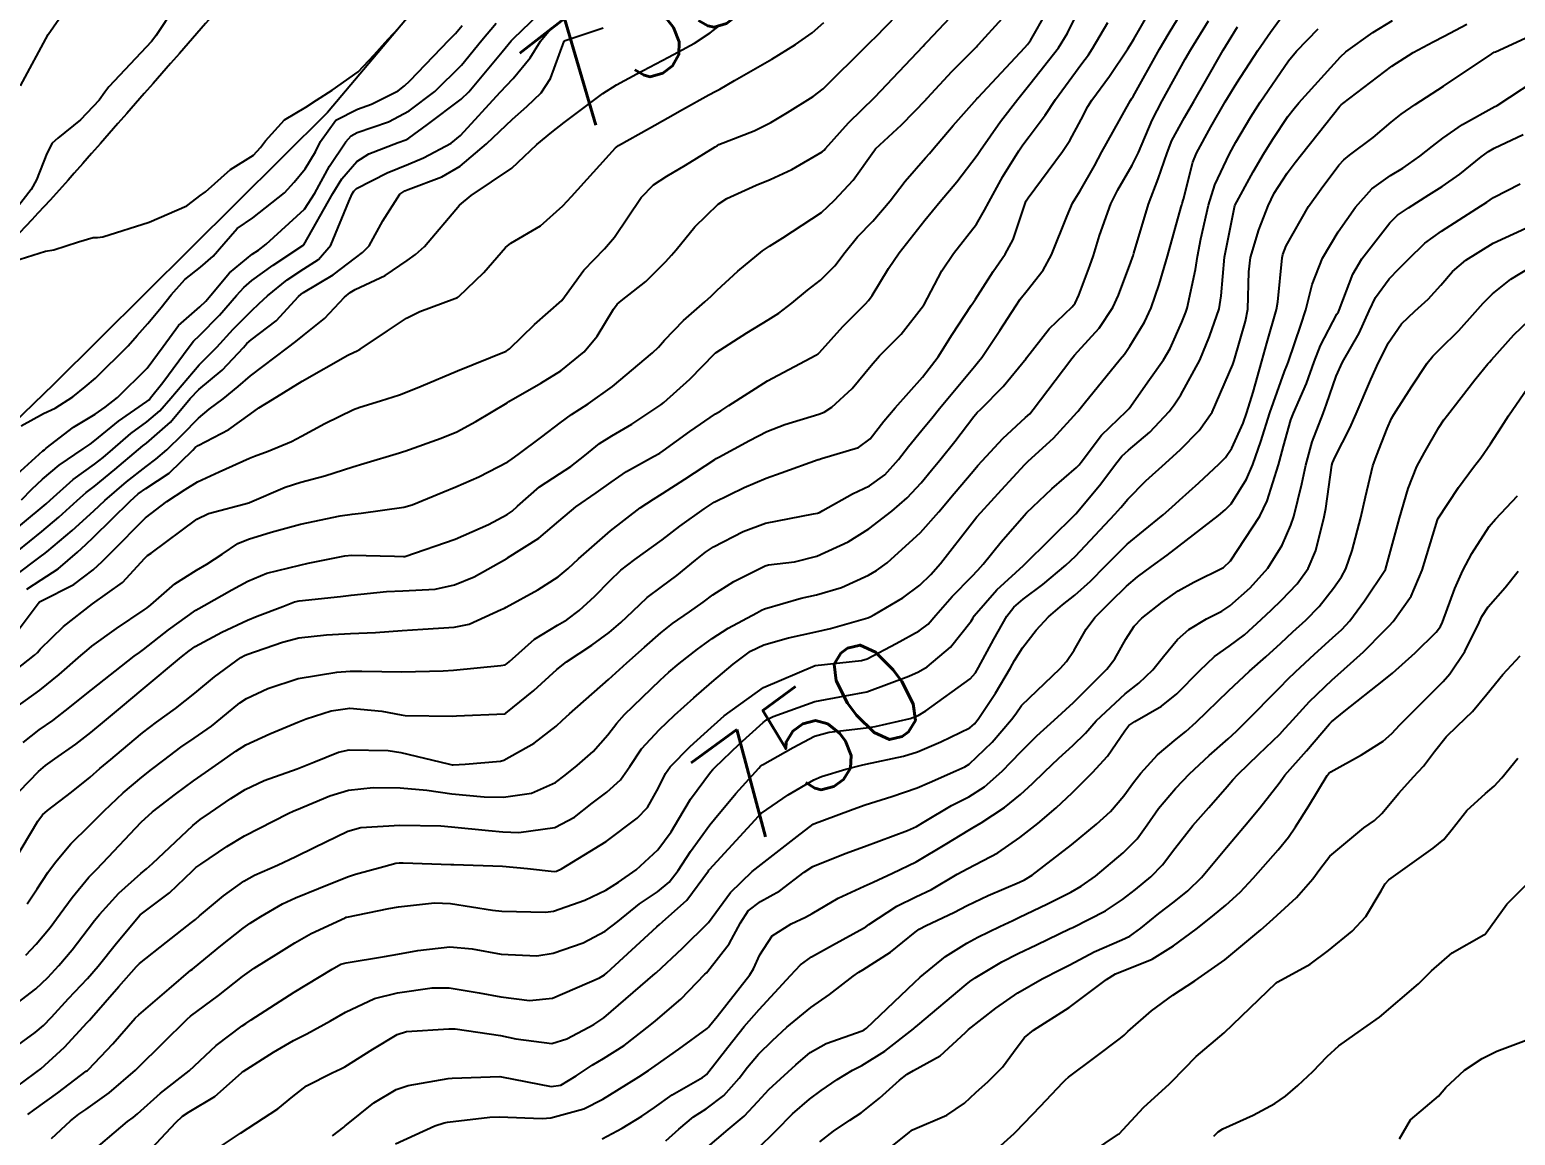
# Model space of a CAD drawing. Header units: metres. Extents: x 318500 to 325275, y 7408834 to 7428799.
# Drawn here: x 322005 to 322062.5, y 7416730.7 to 7416773.5 of the extents above; entities that cross this region are included whole.
import ezdxf
from ezdxf.enums import TextEntityAlignment as Align

# ---------------------------------------------------------------- set-up
doc = ezdxf.new("R2010")
doc.units = ezdxf.units.M
doc.header["$MEASUREMENT"] = 0
for name, color, linetype in [('Cotas', 45, 'Continuous'), ('Curvas de Nivel 1m', 11, 'Continuous'), ('Curvas de Nivel 5m', 15, 'Continuous'), ('Vias Primárias', 230, 'Continuous')]:
    doc.layers.add(name, color=color, linetype=linetype)
doc.styles.add('Style-STANDARD', font='STANDARD.shx')

msp = doc.modelspace()

# ---------------------------------------------------------------- linework, layer by layer
at = {"layer": 'Curvas de Nivel 1m', "flags": 128}
for points, elevation in [([(322004.164, 7416732.367), (322005.207, 7416733.14), (322005.313, 7416733.214), (322005.445, 7416733.318), (322006.371, 7416734.161), (322007.237, 7416735.105), (322007.33, 7416735.207), (322007.408, 7416735.297), (322008.47, 7416736.5), (322009.153, 7416737.272), (322009.203, 7416737.329), (322009.262, 7416737.39), (322010.308, 7416738.221), (322011.286, 7416738.984), (322011.429, 7416739.097), (322011.593, 7416739.237), (322012.519, 7416740.011), (322013.31, 7416740.582), (322013.718, 7416740.809), (322014.606, 7416741.201), (322015.323, 7416741.53), (322016.033, 7416741.885), (322017.334, 7416742.517), (322017.836, 7416742.654), (322019.336, 7416742.747), (322020.934, 7416742.714), (322021.336, 7416742.682), (322022.778, 7416742.532), (322023.334, 7416742.487), (322023.946, 7416742.462), (322025.336, 7416742.652), (322026.101, 7416743.049), (322026.79, 7416743.597), (322027.355, 7416744.023), (322027.883, 7416744.501), (322028.239, 7416745.017), (322028.7, 7416745.69), (322029.392, 7416746.442), (322029.677, 7416746.716), (322029.972, 7416746.994), (322030.723, 7416747.67), (322031.413, 7416748.27), (322032.242, 7416748.968), (322032.914, 7416749.471), (322033.432, 7416749.718), (322034.382, 7416749.99), (322035.44, 7416750.224), (322036.008, 7416750.348), (322037.448, 7416750.768), (322037.54, 7416750.807), (322037.705, 7416750.896), (322038.807, 7416751.533), (322039.467, 7416752.029), (322039.894, 7416752.444), (322040.259, 7416752.858), (322041.496, 7416754.432), (322041.672, 7416754.665), (322041.821, 7416754.837), (322042.628, 7416755.714), (322043.528, 7416756.697), (322043.589, 7416756.759), (322043.66, 7416756.818), (322044.642, 7416757.705), (322045.559, 7416758.723), (322045.589, 7416758.761), (322045.615, 7416758.789), (322045.83, 7416759.053), (322047.222, 7416760.765), (322047.38, 7416760.966), (322047.588, 7416761.264), (322048.158, 7416762.198), (322048.415, 7416762.752), (322048.722, 7416763.65), (322049.043, 7416764.746), (322049.582, 7416766.663), (322049.607, 7416766.741), (322049.619, 7416766.782), (322049.663, 7416766.951), (322050.027, 7416768.392), (322050.167, 7416768.733), (322050.728, 7416769.748), (322051.285, 7416770.717), (322051.727, 7416771.451), (322052.549, 7416772.702), (322053.037, 7416773.411), (322053.766, 7416774.422)], 748), ([(322004.626, 7416744.055), (322005.363, 7416744.822), (322005.631, 7416745.052), (322005.992, 7416745.314), (322006.806, 7416745.879), (322007.385, 7416746.324), (322007.917, 7416746.767), (322008.529, 7416747.283), (322009.407, 7416748.011), (322010.892, 7416749.248), (322011.184, 7416749.484), (322011.426, 7416749.647), (322012.456, 7416750.209), (322013.442, 7416750.678), (322013.826, 7416750.832), (322014.817, 7416751.199), (322015.271, 7416751.375), (322015.453, 7416751.414), (322017.041, 7416751.581), (322017.457, 7416751.633), (322018.828, 7416751.777), (322019.46, 7416751.801), (322020.706, 7416751.876), (322021.464, 7416752.032), (322022.222, 7416752.345), (322023.48, 7416753.062), (322023.51, 7416753.08), (322024.718, 7416753.837), (322025.494, 7416754.503), (322026.147, 7416755.05), (322026.944, 7416755.602), (322027.515, 7416756.015), (322028.119, 7416756.423), (322029.164, 7416757.005), (322029.398, 7416757.136), (322029.533, 7416757.225), (322030.562, 7416757.973), (322031.555, 7416758.649), (322031.76, 7416758.773), (322032.073, 7416758.972), (322033.57, 7416759.933), (322035.437, 7416760.922), (322035.531, 7416760.971), (322035.581, 7416761.018), (322036.482, 7416762.026), (322037.368, 7416762.902), (322037.483, 7416763.03), (322037.615, 7416763.224), (322038.252, 7416764.27), (322038.66, 7416764.885), (322039.653, 7416766.141), (322040.257, 7416766.861), (322040.896, 7416767.627), (322041.687, 7416768.657), (322041.764, 7416768.773), (322041.811, 7416768.848), (322042.586, 7416769.958), (322043.252, 7416770.827), (322043.726, 7416771.398), (322044.825, 7416772.804), (322045.177, 7416773.37), (322045.766, 7416774.549)], 742), ([(322004.762, 7416745.946), (322005.387, 7416746.425), (322005.913, 7416746.794), (322006.578, 7416747.308), (322007.031, 7416747.677), (322007.407, 7416747.981), (322009.065, 7416749.275), (322009.267, 7416749.427), (322009.424, 7416749.542), (322010.39, 7416750.301), (322011.447, 7416751.062), (322011.558, 7416751.129), (322011.769, 7416751.237), (322012.845, 7416751.841), (322013.464, 7416752.185), (322014.191, 7416752.488), (322015.474, 7416752.805), (322015.79, 7416752.871), (322017.22, 7416753.164), (322017.48, 7416753.191), (322019.137, 7416753.143), (322019.48, 7416753.128), (322019.531, 7416753.139), (322021.487, 7416753.808), (322022.778, 7416754.376), (322023.497, 7416754.755), (322023.69, 7416754.886), (322023.902, 7416755.076), (322024.752, 7416755.827), (322025.519, 7416756.335), (322025.959, 7416756.618), (322026.498, 7416757.045), (322027.065, 7416757.509), (322027.542, 7416757.806), (322028.316, 7416758.251), (322029.446, 7416759.002), (322029.561, 7416759.088), (322030.561, 7416759.999), (322031.528, 7416760.981), (322031.555, 7416761.006), (322031.581, 7416761.027), (322032.774, 7416761.78), (322033.6, 7416762.286), (322034.006, 7416762.542), (322034.516, 7416762.936), (322035.115, 7416763.43), (322035.624, 7416763.826), (322036.171, 7416764.376), (322036.572, 7416764.911), (322037.055, 7416765.497), (322037.652, 7416766.109), (322038.316, 7416766.89), (322038.9, 7416767.653), (322039.685, 7416768.55), (322039.837, 7416768.719), (322039.959, 7416768.867), (322040.759, 7416769.804), (322041.682, 7416770.85), (322041.7, 7416770.87), (322041.72, 7416770.891), (322043.532, 7416772.823), (322043.631, 7416772.933), (322043.744, 7416773.094), (322044.374, 7416774.197)], 741), ([(322004.926, 7416739.695), (322005.305, 7416740.287), (322005.717, 7416740.913), (322006.015, 7416741.313), (322006.617, 7416742.017), (322007.334, 7416742.729), (322007.899, 7416743.292), (322008.632, 7416744), (322009.36, 7416744.606), (322009.738, 7416744.891), (322010.214, 7416745.257), (322010.87, 7416745.755), (322011.383, 7416746.102), (322012.051, 7416746.572), (322012.854, 7416747.225), (322013.147, 7416747.478), (322013.404, 7416747.645), (322014.228, 7416748.027), (322015.412, 7416748.41), (322016.906, 7416748.659), (322017.415, 7416748.7), (322017.868, 7416748.703), (322019.415, 7416748.672), (322021.015, 7416748.715), (322021.416, 7416748.743), (322023.253, 7416748.917), (322023.419, 7416748.948), (322023.502, 7416748.997), (322023.586, 7416749.078), (322024.56, 7416749.942), (322025.441, 7416750.474), (322025.808, 7416750.691), (322026.278, 7416751.048), (322026.893, 7416751.604), (322027.467, 7416752.19), (322027.895, 7416752.602), (322028.441, 7416753.016), (322029.488, 7416753.785), (322030.179, 7416754.307), (322031.115, 7416754.984), (322031.346, 7416755.138), (322031.504, 7416755.231), (322032.667, 7416755.809), (322033.518, 7416756.169), (322034.098, 7416756.364), (322035.529, 7416756.88), (322035.557, 7416756.892), (322035.664, 7416756.919), (322037.087, 7416757.354), (322037.542, 7416757.685), (322038.077, 7416758.367), (322038.506, 7416758.886), (322039.572, 7416760.071), (322040.173, 7416760.861), (322040.722, 7416761.724), (322041.453, 7416762.842), (322041.515, 7416762.938), (322041.614, 7416763.086), (322042.309, 7416764.154), (322042.771, 7416764.829), (322043.073, 7416765.399), (322043.555, 7416766.821), (322043.586, 7416766.896), (322043.663, 7416767.007), (322044.435, 7416768.052), (322044.98, 7416768.801), (322045.265, 7416769.228), (322045.709, 7416770.041), (322045.964, 7416770.54), (322046.123, 7416770.786), (322046.803, 7416771.706), (322047.518, 7416772.772), (322047.603, 7416772.91), (322047.746, 7416773.144), (322048.345, 7416774.178)], 744), ([(322003.406, 7416747.918), (322005.209, 7416749.323), (322005.317, 7416749.426), (322005.423, 7416749.544), (322006.325, 7416750.423), (322007.45, 7416751.3), (322008.614, 7416752.131), (322009.477, 7416753.068), (322009.579, 7416753.168), (322009.718, 7416753.266), (322011.493, 7416754.572), (322011.935, 7416754.796), (322013.5, 7416755.209), (322013.529, 7416755.22), (322014.899, 7416755.81), (322015.512, 7416756.009), (322016.436, 7416756.256), (322017.522, 7416756.6), (322017.95, 7416756.729), (322019.33, 7416757.142), (322019.479, 7416757.192), (322019.531, 7416757.207), (322020.945, 7416757.713), (322021.543, 7416757.962), (322022.287, 7416758.361), (322023.49, 7416759.081), (322023.56, 7416759.124), (322024.793, 7416759.843), (322025.573, 7416760.32), (322026.48, 7416761.046), (322026.976, 7416761.652), (322027.605, 7416762.694), (322027.747, 7416762.889), (322027.906, 7416763.026), (322028.859, 7416763.774), (322029.633, 7416764.54), (322029.851, 7416764.783), (322030.036, 7416764.996), (322030.757, 7416765.881), (322031.658, 7416766.756), (322032, 7416766.975), (322033.134, 7416767.492), (322033.671, 7416767.711), (322034.511, 7416768.104), (322035.688, 7416768.791), (322035.757, 7416768.851), (322035.812, 7416768.919), (322036.702, 7416769.913), (322037.72, 7416770.9), (322039.589, 7416772.872), (322039.663, 7416772.949), (322039.743, 7416773.039), (322040.64, 7416773.978)], 739), ([(322003.67, 7416753.535), (322005.497, 7416755.037), (322005.651, 7416755.166), (322005.811, 7416755.317), (322006.702, 7416756.118), (322007.521, 7416756.706), (322007.861, 7416756.959), (322008.231, 7416757.289), (322008.929, 7416757.89), (322009.546, 7416758.338), (322010.051, 7416758.764), (322010.478, 7416759.256), (322011.573, 7416760.547), (322011.922, 7416760.891), (322012.26, 7416761.233), (322012.893, 7416761.924), (322013.601, 7416762.641), (322013.903, 7416762.918), (322014.218, 7416763.211), (322014.984, 7416763.835), (322015.626, 7416764.254), (322016.194, 7416764.62), (322016.67, 7416765.175), (322017.363, 7416766.87), (322017.498, 7416767.162), (322017.559, 7416767.264), (322017.663, 7416767.368), (322018.848, 7416767.973), (322019.678, 7416768.308), (322020.262, 7416768.551), (322021.324, 7416769.115), (322021.695, 7416769.415), (322023.223, 7416771.087), (322023.725, 7416771.628), (322024.389, 7416772.418), (322024.781, 7416773.07), (322025.22, 7416773.593)], 734), ([(322003.847, 7416735.341), (322005.251, 7416736.413), (322005.72, 7416736.851), (322006.146, 7416737.311), (322006.658, 7416737.917), (322007.281, 7416738.733), (322007.53, 7416739.053), (322007.721, 7416739.294), (322008.471, 7416740.113), (322009.314, 7416740.868), (322009.533, 7416741.05), (322009.765, 7416741.263), (322011.335, 7416742.735), (322011.617, 7416742.958), (322012.014, 7416743.233), (322012.803, 7416743.771), (322013.353, 7416744.118), (322014.098, 7416744.47), (322015.366, 7416744.928), (322015.557, 7416744.998), (322016.02, 7416745.18), (322016.971, 7416745.571), (322017.377, 7416745.66), (322018.886, 7416745.636), (322019.376, 7416745.559), (322021.214, 7416745.112), (322021.369, 7416745.077), (322021.403, 7416745.076), (322021.865, 7416745.103), (322023.235, 7416745.219), (322023.373, 7416745.256), (322024.538, 7416745.913), (322025.393, 7416746.572), (322025.643, 7416746.81), (322025.908, 7416747.052), (322027.413, 7416748.374), (322028.13, 7416749.019), (322028.809, 7416749.629), (322029.438, 7416750.179), (322029.898, 7416750.541), (322030.553, 7416750.989), (322031.077, 7416751.362), (322031.46, 7416751.649), (322032.267, 7416752.169), (322033.477, 7416752.774), (322033.615, 7416752.811), (322034.614, 7416752.933), (322035.482, 7416753.142), (322036.695, 7416753.701), (322037.493, 7416754.204), (322038.382, 7416754.887), (322038.977, 7416755.409), (322039.517, 7416755.987), (322039.921, 7416756.468), (322040.244, 7416756.859), (322040.814, 7416757.578), (322041.556, 7416758.553), (322041.69, 7416758.707), (322041.826, 7416758.837), (322042.692, 7416759.706), (322043.58, 7416760.794), (322043.595, 7416760.82), (322044.467, 7416761.937), (322045.362, 7416762.794), (322045.475, 7416762.929), (322045.617, 7416763.237), (322046.04, 7416764.377), (322046.18, 7416764.782), (322046.419, 7416765.553), (322046.86, 7416766.778), (322047.123, 7416767.32), (322047.683, 7416768.273), (322047.853, 7416768.602), (322047.924, 7416768.766), (322048.46, 7416770.007), (322048.848, 7416770.753), (322049.736, 7416772.37), (322049.954, 7416772.737), (322050.638, 7416773.846)], 746), ([(322004.407, 7416741.334), (322005.336, 7416742.902), (322005.514, 7416743.142), (322005.703, 7416743.316), (322006.637, 7416744.021), (322007.36, 7416744.604), (322007.729, 7416744.93), (322008.156, 7416745.288), (322008.821, 7416745.836), (322009.386, 7416746.32), (322009.922, 7416746.732), (322010.662, 7416747.251), (322011.406, 7416747.842), (322012.164, 7416748.481), (322013.183, 7416749.222), (322013.334, 7416749.309), (322013.422, 7416749.348), (322014.802, 7416749.827), (322015.432, 7416749.988), (322016.503, 7416750.105), (322017.435, 7416750.152), (322018.395, 7416750.191), (322019.437, 7416750.271), (322020.237, 7416750.329), (322021.439, 7416750.398), (322022.022, 7416750.52), (322023.264, 7416751.083), (322023.391, 7416751.14), (322023.451, 7416751.173), (322024.686, 7416751.844), (322025.469, 7416752.344), (322025.858, 7416752.671), (322026.255, 7416753.048), (322027.491, 7416754.124), (322028.647, 7416755.013), (322029.156, 7416755.354), (322029.509, 7416755.577), (322030.377, 7416756.131), (322031.529, 7416756.892), (322031.583, 7416756.925), (322031.688, 7416756.978), (322032.874, 7416757.626), (322033.545, 7416757.975), (322034.246, 7416758.243), (322035.556, 7416758.638), (322035.758, 7416758.717), (322036.058, 7416758.915), (322036.842, 7416759.632), (322037.576, 7416760.526), (322037.91, 7416760.895), (322038.741, 7416761.734), (322039.61, 7416762.841), (322039.621, 7416762.858), (322040.312, 7416764.178), (322040.769, 7416764.853), (322041.652, 7416765.993), (322041.971, 7416766.523), (322042.132, 7416766.835), (322042.68, 7416767.83), (322043.296, 7416768.826), (322043.456, 7416769.061), (322043.698, 7416769.38), (322044.315, 7416770.207), (322044.721, 7416770.805), (322045.734, 7416772.197), (322045.989, 7416772.536), (322046.153, 7416772.786), (322046.744, 7416773.791)], 743), ([(322004.42, 7416734.134), (322005.231, 7416734.719), (322005.555, 7416734.997), (322005.857, 7416735.314), (322006.522, 7416736.033), (322007.255, 7416736.809), (322007.674, 7416737.294), (322008.38, 7416738.176), (322009.29, 7416739.27), (322010.426, 7416740.13), (322011.316, 7416740.981), (322011.45, 7416741.107), (322011.637, 7416741.237), (322012.642, 7416741.912), (322013.331, 7416742.332), (322015.016, 7416743.195), (322015.24, 7416743.293), (322015.342, 7416743.339), (322016.637, 7416743.884), (322017.354, 7416744.1), (322018.309, 7416744.197), (322019.356, 7416744.183), (322020.384, 7416744.095), (322021.353, 7416743.96), (322022.607, 7416743.835), (322023.351, 7416743.83), (322024.435, 7416743.987), (322025.36, 7416744.399), (322025.738, 7416744.681), (322026.204, 7416745.047), (322026.821, 7416745.596), (322027.388, 7416746.238), (322027.736, 7416746.683), (322028.036, 7416747.02), (322029.413, 7416748.346), (322029.754, 7416748.66), (322030.15, 7416748.993), (322030.866, 7416749.548), (322031.435, 7416749.962), (322032.05, 7416750.362), (322033.154, 7416750.954), (322033.343, 7416751.06), (322033.452, 7416751.107), (322034.87, 7416751.518), (322035.461, 7416751.652), (322036.435, 7416751.941), (322037.473, 7416752.41), (322037.782, 7416752.589), (322038.196, 7416752.889), (322039.492, 7416754.059), (322040.202, 7416754.859), (322040.788, 7416755.574), (322041.524, 7416756.44), (322041.712, 7416756.654), (322041.875, 7416756.837), (322042.672, 7416757.7), (322043.555, 7416758.512), (322043.717, 7416758.658), (322043.852, 7416758.816), (322044.704, 7416759.936), (322045.345, 7416760.794), (322045.453, 7416760.921), (322045.584, 7416761.057), (322046.409, 7416761.967), (322046.937, 7416762.77), (322047.147, 7416763.237), (322047.636, 7416764.521), (322047.701, 7416764.697), (322047.718, 7416764.759), (322047.748, 7416764.866), (322048.319, 7416766.76), (322048.687, 7416767.743), (322049.033, 7416768.75), (322049.222, 7416769.223), (322049.711, 7416770.108), (322050.071, 7416770.735), (322050.525, 7416771.525), (322051.208, 7416772.718), (322051.407, 7416773.053), (322051.754, 7416773.624)], 747), ([(322004.43, 7416752.371), (322005.478, 7416753.162), (322005.57, 7416753.228), (322005.683, 7416753.318), (322006.661, 7416754.135), (322007.496, 7416754.897), (322007.923, 7416755.294), (322008.766, 7416756.027), (322009.52, 7416756.611), (322009.895, 7416756.894), (322010.326, 7416757.258), (322010.933, 7416757.856), (322011.549, 7416758.479), (322011.961, 7416758.829), (322012.503, 7416759.231), (322013.082, 7416759.707), (322013.569, 7416760.124), (322014.989, 7416761.199), (322015.321, 7416761.456), (322015.587, 7416761.665), (322016.431, 7416762.344), (322017.204, 7416763.166), (322017.425, 7416763.351), (322017.614, 7416763.455), (322018.77, 7416764.001), (322019.632, 7416764.58), (322019.954, 7416764.816), (322020.294, 7416765.13), (322021.656, 7416766.72), (322022.103, 7416767.103), (322023.676, 7416768.155), (322024.155, 7416768.603), (322024.64, 7416769.07), (322025.221, 7416769.541), (322025.703, 7416769.926), (322027.194, 7416771.038), (322027.723, 7416771.378), (322028.515, 7416771.805), (322029.734, 7416772.442), (322030.099, 7416772.634), (322030.747, 7416772.99), (322031.348, 7416773.382), (322031.751, 7416773.697)], 736), ([(322004.529, 7416756.32), (322005.528, 7416757.22), (322005.588, 7416757.261), (322005.656, 7416757.319), (322006.719, 7416758.132), (322007.55, 7416758.644), (322007.94, 7416758.908), (322008.419, 7416759.287), (322009.571, 7416760.42), (322010.189, 7416761.261), (322010.78, 7416762.064), (322011.603, 7416762.793), (322011.839, 7416763.005), (322012.027, 7416763.236), (322012.748, 7416764.103), (322013.634, 7416764.825), (322013.868, 7416764.986), (322014.173, 7416765.212), (322015.654, 7416766.569), (322016.055, 7416767.184), (322016.616, 7416768.236), (322017.253, 7416769.167), (322017.459, 7416769.399), (322017.696, 7416769.527), (322018.898, 7416769.952), (322019.708, 7416770.372), (322020.701, 7416771.125), (322021.73, 7416772.14), (322022.515, 7416773.098), (322023.072, 7416773.768)], 732), ([(322004.53, 7416750.237), (322005.349, 7416751.322), (322005.397, 7416751.375), (322005.451, 7416751.404), (322006.722, 7416752.047), (322007.47, 7416752.615), (322007.823, 7416752.946), (322008.17, 7416753.29), (322009.494, 7416754.631), (322010.328, 7416755.258), (322011.033, 7416755.721), (322011.512, 7416756.02), (322012.345, 7416756.405), (322013.526, 7416756.935), (322013.723, 7416757.021), (322014.241, 7416757.209), (322015.144, 7416757.588), (322015.539, 7416757.79), (322016.445, 7416758.278), (322017.555, 7416758.82), (322017.799, 7416758.915), (322018.6, 7416759.15), (322019.324, 7416759.381), (322019.563, 7416759.474), (322020.163, 7416759.728), (322021.572, 7416760.31), (322023.454, 7416761.082), (322023.537, 7416761.125), (322023.581, 7416761.16), (322024.556, 7416762.11), (322025.61, 7416763.033), (322026.463, 7416764.212), (322027.256, 7416765.036), (322027.645, 7416765.49), (322028.678, 7416767.015), (322029.16, 7416767.515), (322029.673, 7416767.849), (322030.401, 7416768.271), (322031.545, 7416768.981), (322031.635, 7416769.036), (322031.691, 7416769.064), (322033.057, 7416769.602), (322033.705, 7416769.925), (322034.34, 7416770.311), (322035.341, 7416770.926), (322035.723, 7416771.225), (322037.426, 7416772.905), (322037.584, 7416773.061), (322037.745, 7416773.216), (322038.577, 7416774.068)], 738), ([(322004.688, 7416758.187), (322005.55, 7416758.661), (322006.002, 7416758.867), (322006.689, 7416759.309), (322007.166, 7416759.702), (322007.567, 7416760.029), (322008.831, 7416761.281), (322009.178, 7416761.685), (322009.593, 7416762.149), (322010.101, 7416762.764), (322010.488, 7416763.257), (322011.016, 7416763.852), (322011.626, 7416764.329), (322012.113, 7416764.755), (322012.534, 7416765.231), (322013.053, 7416765.818), (322013.65, 7416766.235), (322014.873, 7416767.202), (322015.255, 7416767.607), (322015.674, 7416768.129), (322016.077, 7416768.791), (322016.27, 7416769.181), (322016.865, 7416770.01), (322017.709, 7416770.439), (322018.244, 7416770.623), (322019.273, 7416771.144), (322019.529, 7416771.334), (322019.724, 7416771.53), (322021.255, 7416773.117), (322021.492, 7416773.365), (322021.748, 7416773.67)], 731), ([(322004.698, 7416755.332), (322005.099, 7416755.733), (322005.512, 7416756.131), (322006.165, 7416756.669), (322007.091, 7416757.304), (322007.358, 7416757.477), (322007.535, 7416757.616), (322008.459, 7416758.374), (322009.558, 7416759.132), (322009.636, 7416759.192), (322009.7, 7416759.268), (322010.169, 7416759.864), (322011.195, 7416761.246), (322011.363, 7416761.463), (322011.587, 7416761.686), (322012.364, 7416762.467), (322013.027, 7416763.226), (322013.305, 7416763.532), (322013.619, 7416763.804), (322014.438, 7416764.398), (322015.625, 7416765.19), (322016.753, 7416767.174), (322017.095, 7416767.742), (322017.679, 7416768.418), (322018.137, 7416768.702), (322019.281, 7416769.144), (322019.58, 7416769.253), (322019.693, 7416769.317), (322020.409, 7416769.838), (322021.716, 7416770.816), (322022.012, 7416771.106), (322023.306, 7416772.657), (322023.657, 7416773.081), (322023.696, 7416773.125), (322023.741, 7416773.174), (322024.719, 7416774.107)], 733), ([(322004.913, 7416751.874), (322005.464, 7416752.236), (322006.127, 7416752.657), (322006.87, 7416753.306), (322007.186, 7416753.6), (322007.486, 7416753.878), (322008.909, 7416755.279), (322009.22, 7416755.558), (322009.507, 7416755.758), (322010.421, 7416756.352), (322011.334, 7416757.243), (322011.426, 7416757.347), (322011.533, 7416757.43), (322012.729, 7416758.042), (322013.551, 7416758.635), (322013.889, 7416758.881), (322014.416, 7416759.207), (322015.567, 7416759.915), (322017.336, 7416760.922), (322017.579, 7416761.042), (322017.659, 7416761.08), (322017.803, 7416761.158), (322018.871, 7416761.867), (322019.598, 7416762.35), (322020.119, 7416762.615), (322021.474, 7416763.112), (322021.57, 7416763.151), (322021.611, 7416763.175), (322022.598, 7416764.123), (322023.428, 7416765.083), (322023.642, 7416765.248), (322024.789, 7416765.928), (322025.656, 7416766.698), (322025.979, 7416767.055), (322027.689, 7416768.943), (322027.736, 7416768.983), (322027.805, 7416769.028), (322029.009, 7416769.702), (322029.707, 7416770.104), (322030.277, 7416770.429), (322031.301, 7416770.984), (322031.575, 7416771.127), (322031.722, 7416771.212), (322032.293, 7416771.539), (322033.734, 7416772.37), (322034.655, 7416772.941), (322035.296, 7416773.385), (322035.753, 7416773.788)], 737), ([(322007.166, 7416729.89), (322008.81, 7416731.276), (322009.019, 7416731.436), (322009.185, 7416731.576), (322010.078, 7416732.376), (322011.188, 7416733.24), (322012.24, 7416734.215), (322013.236, 7416734.983), (322013.38, 7416735.075), (322013.59, 7416735.215), (322015.251, 7416736.284), (322016.723, 7416737.168), (322017.065, 7416737.361), (322017.264, 7416737.425), (322018.745, 7416737.668), (322019.269, 7416737.752), (322020.037, 7416737.894), (322021.274, 7416738.043), (322022.136, 7416737.96), (322023.27, 7416737.756), (322024.643, 7416737.693), (322025.271, 7416737.787), (322026.432, 7416738.197), (322027.284, 7416738.647), (322027.774, 7416739.023), (322028.612, 7416739.699), (322029.307, 7416740.164), (322029.771, 7416740.538), (322030.109, 7416740.992), (322030.584, 7416741.731), (322031.338, 7416742.754), (322031.519, 7416742.977), (322032.348, 7416743.972), (322033.235, 7416744.952), (322033.303, 7416745.019), (322033.372, 7416745.071), (322034.565, 7416745.75), (322035.389, 7416746.18), (322035.96, 7416746.346), (322037.394, 7416746.506), (322037.732, 7416746.558), (322039.096, 7416746.875), (322039.401, 7416746.987), (322039.699, 7416747.162), (322041.416, 7416748.397), (322041.618, 7416748.638), (322041.737, 7416748.837), (322042.327, 7416749.941), (322042.827, 7416750.826), (322043.102, 7416751.177), (322043.46, 7416751.487), (322044.225, 7416752.052), (322045.119, 7416752.795), (322045.484, 7416753.149), (322047.005, 7416754.767), (322047.237, 7416755.031), (322047.509, 7416755.353), (322048.216, 7416756.056), (322048.977, 7416756.746), (322049.268, 7416757.009), (322049.538, 7416757.264), (322050.271, 7416758.008), (322050.778, 7416758.722), (322051.578, 7416760.559), (322051.628, 7416760.709), (322052.073, 7416762.233), (322052.157, 7416762.705), (322052.192, 7416764.144), (322052.259, 7416764.704), (322052.586, 7416765.765), (322052.939, 7416766.697), (322053.179, 7416767.183), (322053.679, 7416767.961), (322053.994, 7416768.377), (322054.236, 7416768.682), (322054.881, 7416769.494), (322055.718, 7416770.557), (322055.769, 7416770.609), (322055.829, 7416770.658), (322057.735, 7416772.102), (322058.555, 7416772.622), (322059.325, 7416773.035), (322059.75, 7416773.264), (322060.635, 7416773.718)], 751), ([(322004.952, 7416731.555), (322005.186, 7416731.735), (322006.11, 7416732.397), (322007.209, 7416733.223), (322007.252, 7416733.257), (322007.3, 7416733.299), (322008.23, 7416734.28), (322009.105, 7416735.272), (322009.241, 7416735.411), (322010.416, 7416736.417), (322011.259, 7416737.131), (322011.32, 7416737.179), (322011.392, 7416737.239), (322012.42, 7416738.081), (322013.283, 7416738.759), (322013.553, 7416738.949), (322013.962, 7416739.21), (322014.797, 7416739.698), (322015.301, 7416739.93), (322016.19, 7416740.294), (322017.314, 7416740.749), (322017.622, 7416740.85), (322018.72, 7416741.146), (322019.191, 7416741.271), (322019.321, 7416741.285), (322019.468, 7416741.284), (322021.321, 7416741.221), (322021.433, 7416741.221), (322023.321, 7416741.152), (322024.278, 7416741.07), (322025.318, 7416740.956), (322025.409, 7416740.969), (322025.598, 7416741.056), (322027.331, 7416742.114), (322028.521, 7416743.012), (322028.923, 7416743.43), (322029.358, 7416744.181), (322029.626, 7416744.737), (322029.808, 7416744.996), (322030.582, 7416745.788), (322031.393, 7416746.522), (322031.635, 7416746.738), (322031.889, 7416746.973), (322033.411, 7416748.07), (322035.42, 7416748.92), (322037.212, 7416749.114), (322037.424, 7416749.173), (322038.551, 7416749.765), (322039.441, 7416750.255), (322039.787, 7416750.523), (322040.086, 7416750.86), (322040.722, 7416751.59), (322041.473, 7416752.361), (322041.708, 7416752.606), (322041.915, 7416752.836), (322042.612, 7416753.705), (322043.499, 7416754.718), (322043.596, 7416754.819), (322044.571, 7416755.748), (322045.527, 7416756.577), (322045.632, 7416756.685), (322045.706, 7416756.787), (322046.5, 7416757.821), (322047.465, 7416758.761), (322047.561, 7416758.858), (322048.35, 7416759.975), (322048.893, 7416760.747), (322049.149, 7416761.182), (322049.602, 7416762.193), (322049.756, 7416762.589), (322049.804, 7416762.737), (322050.129, 7416764.236), (322050.207, 7416764.731), (322050.335, 7416765.418), (322050.64, 7416766.725), (322050.883, 7416767.511), (322051.449, 7416768.714), (322051.697, 7416769.16), (322052.273, 7416770.143), (322052.631, 7416770.701), (322053.736, 7416772.301), (322054.047, 7416772.685), (322054.885, 7416773.541)], 749), ([(322009.164, 7416729.634), (322010.675, 7416731.248), (322010.934, 7416731.494), (322011.186, 7416731.661), (322012.177, 7416732.249), (322013.209, 7416733.165), (322013.238, 7416733.192), (322013.276, 7416733.219), (322014.459, 7416733.964), (322015.228, 7416734.412), (322015.737, 7416734.678), (322016.653, 7416735.169), (322017.244, 7416735.516), (322018.358, 7416736.039), (322019.251, 7416736.261), (322020.589, 7416736.455), (322021.253, 7416736.458), (322022.417, 7416736.258), (322023.25, 7416736.108), (322024.361, 7416735.956), (322025.25, 7416736.055), (322027.067, 7416736.841), (322027.259, 7416736.957), (322027.355, 7416737.029), (322029.287, 7416738.805), (322029.388, 7416738.899), (322029.507, 7416738.998), (322030.449, 7416739.842), (322031.286, 7416740.98), (322031.298, 7416741.002), (322031.32, 7416741.027), (322033.094, 7416742.954), (322033.21, 7416743.084), (322033.344, 7416743.21), (322034.372, 7416743.917), (322035.364, 7416744.498), (322035.659, 7416744.624), (322036.607, 7416744.908), (322037.206, 7416745.068), (322037.373, 7416745.106), (322038.838, 7416745.418), (322039.381, 7416745.582), (322040.282, 7416745.961), (322041.395, 7416746.512), (322041.578, 7416746.657), (322041.726, 7416746.837), (322042.389, 7416747.852), (322042.969, 7416748.825), (322043.132, 7416749.116), (322043.432, 7416749.601), (322043.967, 7416750.287), (322044.439, 7416750.805), (322044.984, 7416751.27), (322045.463, 7416751.643), (322046.07, 7416752.183), (322046.647, 7416752.773), (322047.489, 7416753.611), (322048.115, 7416754.133), (322048.884, 7416754.746), (322049.211, 7416755.036), (322049.509, 7416755.311), (322050.26, 7416755.988), (322051.048, 7416756.717), (322051.29, 7416756.958), (322051.539, 7416757.329), (322051.972, 7416758.286), (322052.116, 7416758.702), (322052.365, 7416759.495), (322052.694, 7416760.693), (322052.892, 7416761.389), (322053.267, 7416762.693), (322053.318, 7416762.99), (322053.48, 7416764.692), (322053.512, 7416764.82), (322053.645, 7416765.15), (322054.51, 7416766.677), (322054.992, 7416767.349), (322055.684, 7416768.275), (322055.867, 7416768.477), (322056.097, 7416768.654), (322057.004, 7416769.337), (322057.71, 7416769.938), (322058.092, 7416770.248), (322058.633, 7416770.621), (322059.727, 7416771.33), (322061.597, 7416772.582), (322061.687, 7416772.634), (322061.741, 7416772.658), (322063.053, 7416773.257)], 752), ([(322012.212, 7416730.187), (322013.176, 7416730.835), (322013.772, 7416731.211), (322014.615, 7416731.773), (322015.196, 7416732.254), (322015.728, 7416732.656), (322016.719, 7416733.167), (322017.059, 7416733.315), (322017.214, 7416733.395), (322018.299, 7416734.074), (322019.233, 7416734.648), (322019.605, 7416734.764), (322021.236, 7416734.872), (322021.48, 7416734.863), (322023.233, 7416734.607), (322023.831, 7416734.474), (322025.229, 7416734.299), (322025.801, 7416734.482), (322026.85, 7416735.036), (322027.243, 7416735.293), (322029.219, 7416737.001), (322029.261, 7416737.036), (322030.281, 7416737.984), (322031.29, 7416738.98), (322032.137, 7416740.139), (322032.983, 7416740.955), (322033.323, 7416741.222), (322034.712, 7416742.307), (322035.339, 7416742.777), (322035.433, 7416742.825), (322035.673, 7416742.917), (322036.888, 7416743.364), (322037.349, 7416743.527), (322038.381, 7416743.858), (322039.36, 7416744.186), (322039.837, 7416744.388), (322040.86, 7416744.848), (322041.211, 7416745.004), (322041.374, 7416745.108), (322042.268, 7416745.95), (322043.012, 7416746.824), (322043.174, 7416747.051), (322043.405, 7416747.365), (322044.897, 7416748.798), (322045.145, 7416749.073), (322045.431, 7416749.509), (322045.896, 7416750.33), (322046.238, 7416750.778), (322046.844, 7416751.384), (322047.468, 7416751.989), (322047.882, 7416752.348), (322048.434, 7416752.75), (322049.038, 7416753.191), (322049.488, 7416753.528), (322051.029, 7416754.717), (322051.283, 7416754.933), (322051.507, 7416755.176), (322052.104, 7416756.119), (322052.354, 7416756.698), (322052.656, 7416757.581), (322053.013, 7416758.688), (322053.576, 7416760.295), (322053.69, 7416760.568), (322053.728, 7416760.679), (322054.205, 7416762.077), (322054.404, 7416762.678), (322054.651, 7416763.648), (322055.045, 7416764.669), (322055.65, 7416765.692), (322056.321, 7416766.65), (322056.958, 7416767.354), (322057.679, 7416767.868), (322058.151, 7416768.157), (322058.812, 7416768.619), (322059.306, 7416769.004), (322059.7, 7416769.31), (322060.465, 7416769.842), (322061.719, 7416770.534), (322061.752, 7416770.548), (322061.8, 7416770.579), (322063.733, 7416771.839)], 753), ([(322016.736, 7416730.727), (322017.179, 7416731.066), (322017.229, 7416731.11), (322017.284, 7416731.159), (322018.334, 7416732.008), (322019.201, 7416732.516), (322019.668, 7416732.668), (322021.207, 7416732.939), (322021.362, 7416732.953), (322023.209, 7416733.018), (322023.279, 7416733.009), (322025.204, 7416732.638), (322025.568, 7416732.691), (322026.169, 7416733.046), (322026.79, 7416733.463), (322027.22, 7416733.715), (322028.022, 7416734.224), (322029.026, 7416735.003), (322029.242, 7416735.172), (322030.222, 7416736.019), (322031.151, 7416736.981), (322031.204, 7416737.037), (322031.262, 7416737.094), (322032.091, 7416738.154), (322032.519, 7416738.962), (322032.828, 7416739.426), (322033.303, 7416739.786), (322034.046, 7416740.202), (322034.985, 7416740.925), (322035.322, 7416741.146), (322036.582, 7416741.653), (322037.33, 7416741.919), (322038.993, 7416742.531), (322039.338, 7416742.692), (322039.637, 7416742.866), (322040.693, 7416743.507), (322041.355, 7416743.842), (322041.971, 7416744.224), (322042.649, 7416744.827), (322043.002, 7416745.197), (322043.382, 7416745.596), (322043.999, 7416746.203), (322044.657, 7416746.801), (322045.407, 7416747.492), (322046.7, 7416748.771), (322047.011, 7416749.182), (322047.438, 7416749.932), (322047.765, 7416750.437), (322048.061, 7416750.754), (322048.841, 7416751.364), (322049.466, 7416751.802), (322050.065, 7416752.137), (322051.21, 7416752.714), (322051.483, 7416752.963), (322052.624, 7416754.693), (322052.912, 7416755.286), (322053.35, 7416756.683), (322053.389, 7416756.826), (322053.541, 7416757.404), (322053.82, 7416758.414), (322053.923, 7416758.676), (322054.424, 7416759.819), (322054.727, 7416760.669), (322054.964, 7416761.294), (322055.608, 7416762.501), (322055.665, 7416762.603), (322055.691, 7416762.659), (322056.225, 7416764.057), (322056.574, 7416764.646), (322057.654, 7416766.033), (322057.951, 7416766.333), (322058.369, 7416766.623), (322059.167, 7416767.116), (322059.672, 7416767.441), (322060.36, 7416767.92), (322061.191, 7416768.587), (322061.474, 7416768.802), (322061.695, 7416768.927), (322062.815, 7416769.452)], 754), ([(322027.176, 7416730.606), (322027.946, 7416731.019), (322028.709, 7416731.486), (322029.192, 7416731.819), (322029.883, 7416732.31), (322031.049, 7416732.982), (322031.149, 7416733.043), (322031.212, 7416733.103), (322032.039, 7416734.157), (322032.671, 7416734.959), (322033.247, 7416735.619), (322034.458, 7416736.932), (322034.847, 7416737.345), (322035.271, 7416737.65), (322036.09, 7416738.1), (322037.288, 7416738.758), (322037.376, 7416738.811), (322037.489, 7416738.897), (322038.572, 7416739.61), (322039.307, 7416739.973), (322039.912, 7416740.26), (322040.914, 7416740.846), (322041.322, 7416741.072), (322042.478, 7416741.679), (322043.334, 7416742.262), (322044.028, 7416742.81), (322044.741, 7416743.408), (322045.358, 7416743.996), (322045.756, 7416744.392), (322046.151, 7416744.778), (322046.731, 7416745.418), (322047.395, 7416746.396), (322047.554, 7416746.602), (322047.785, 7416746.756), (322048.811, 7416747.341), (322049.411, 7416747.817), (322050.298, 7416748.727), (322050.874, 7416749.272), (322051.434, 7416749.667), (322052.031, 7416750.111), (322052.671, 7416750.692), (322053.07, 7416751.072), (322053.461, 7416751.446), (322054.069, 7416752.076), (322054.495, 7416752.67), (322054.788, 7416753.366), (322055.111, 7416754.664), (322055.172, 7416754.997), (322055.411, 7416756.661), (322055.438, 7416756.754), (322055.535, 7416756.984), (322056.108, 7416758.095), (322056.353, 7416758.648), (322056.919, 7416759.986), (322057.218, 7416760.635), (322057.337, 7416760.881), (322057.591, 7416761.383), (322058.101, 7416762.127), (322058.614, 7416762.62), (322059.142, 7416763.09), (322059.625, 7416763.629), (322060.082, 7416764.154), (322060.591, 7416764.596), (322061.647, 7416765.247), (322062.92, 7416765.828)], 756), ([(322029.638, 7416730.533), (322030.133, 7416730.99), (322030.711, 7416731.461), (322031.192, 7416731.771), (322031.881, 7416732.289), (322032.476, 7416732.961), (322032.794, 7416733.378), (322033.224, 7416733.888), (322033.759, 7416734.415), (322034.322, 7416734.934), (322035.248, 7416735.694), (322035.968, 7416736.198), (322036.889, 7416736.904), (322037.109, 7416737.055), (322037.264, 7416737.145), (322038.329, 7416737.829), (322039.286, 7416738.6), (322039.439, 7416738.716), (322039.71, 7416738.864), (322040.782, 7416739.363), (322041.302, 7416739.631), (322042.114, 7416740.025), (322043.316, 7416740.536), (322043.509, 7416740.625), (322043.818, 7416740.813), (322045.332, 7416741.985), (322046.299, 7416742.776), (322046.841, 7416743.274), (322047.357, 7416743.877), (322047.733, 7416744.388), (322048.013, 7416744.754), (322048.66, 7416745.468), (322049.39, 7416746.067), (322049.762, 7416746.367), (322050.158, 7416746.729), (322051.412, 7416747.942), (322052.22, 7416748.698), (322052.859, 7416749.258), (322053.436, 7416749.779), (322053.904, 7416750.215), (322054.402, 7416750.67), (322054.918, 7416751.205), (322055.469, 7416751.91), (322055.783, 7416752.348), (322055.953, 7416752.653), (322056.199, 7416753.361), (322056.529, 7416754.645), (322056.706, 7416755.448), (322057, 7416756.638), (322057.139, 7416757.033), (322057.552, 7416758.089), (322057.715, 7416758.47), (322057.805, 7416758.628), (322058.491, 7416759.701), (322059.102, 7416760.615), (322059.314, 7416760.883), (322059.588, 7416761.159), (322060.319, 7416761.879), (322060.954, 7416762.59), (322061.265, 7416762.936), (322061.621, 7416763.289), (322062.339, 7416763.859), (322063.484, 7416764.552)], 757), ([(322031.172, 7416730.219), (322032.053, 7416730.967), (322032.661, 7416731.485), (322033.197, 7416732.055), (322033.627, 7416732.52), (322034.069, 7416732.937), (322034.667, 7416733.479), (322035.225, 7416733.949), (322035.844, 7416734.301), (322037.238, 7416734.786), (322037.311, 7416734.827), (322037.402, 7416734.898), (322039.258, 7416736.662), (322039.482, 7416736.867), (322040.464, 7416737.661), (322041.28, 7416738.176), (322041.711, 7416738.408), (322042.562, 7416738.827), (322043.058, 7416739.058), (322043.295, 7416739.168), (322044.405, 7416739.702), (322045.31, 7416740.155), (322045.714, 7416740.384), (322046.268, 7416740.776), (322047.329, 7416741.674), (322047.869, 7416742.22), (322048.257, 7416742.751), (322048.707, 7416743.389), (322049.361, 7416744.163), (322049.638, 7416744.463), (322049.896, 7416744.732), (322050.659, 7416745.442), (322051.391, 7416746.086), (322051.72, 7416746.381), (322052.045, 7416746.7), (322053.414, 7416748.082), (322053.708, 7416748.386), (322054, 7416748.674), (322054.736, 7416749.361), (322055.44, 7416749.99), (322055.79, 7416750.31), (322056.1, 7416750.65), (322056.678, 7416751.425), (322057.48, 7416752.63), (322058.033, 7416754.622), (322058.366, 7416755.768), (322058.703, 7416756.612), (322058.99, 7416757.156), (322059.553, 7416758.127), (322059.743, 7416758.421), (322059.881, 7416758.605), (322060.947, 7416759.963), (322061.445, 7416760.582), (322061.508, 7416760.654), (322061.582, 7416760.737), (322062.457, 7416761.707), (322063.339, 7416762.554)], 758), ([(322033.173, 7416730.218), (322033.901, 7416730.939), (322034.541, 7416731.578), (322035.198, 7416732.152), (322035.643, 7416732.476), (322036.271, 7416732.909), (322036.854, 7416733.265), (322037.218, 7416733.447), (322038.114, 7416733.999), (322039.219, 7416734.87), (322039.24, 7416734.888), (322039.382, 7416735.009), (322041.257, 7416736.583), (322041.4, 7416736.697), (322041.603, 7416736.837), (322042.635, 7416737.461), (322043.274, 7416737.784), (322043.976, 7416738.113), (322045.289, 7416738.746), (322045.316, 7416738.763), (322045.381, 7416738.789), (322046.645, 7416739.424), (322047.307, 7416739.863), (322047.807, 7416740.26), (322048.405, 7416740.749), (322048.857, 7416741.212), (322049.331, 7416741.841), (322050.025, 7416742.73), (322050.645, 7416743.426), (322051.363, 7416744.243), (322051.578, 7416744.496), (322051.771, 7416744.704), (322052.588, 7416745.485), (322053.394, 7416746.269), (322053.591, 7416746.484), (322053.765, 7416746.676), (322054.549, 7416747.528), (322055.417, 7416748.369), (322055.752, 7416748.655), (322056.633, 7416749.441), (322057.445, 7416750.275), (322057.622, 7416750.452), (322057.788, 7416750.625), (322058.476, 7416751.604), (322058.899, 7416752.609), (322059.5, 7416754.554), (322059.513, 7416754.586), (322060.307, 7416755.804), (322060.896, 7416756.586), (322061.168, 7416756.953), (322061.544, 7416757.493), (322061.975, 7416758.152), (322062.244, 7416758.57), (322063.58, 7416760.51)], 759), ([(322037.164, 7416729.343), (322039.066, 7416730.872), (322039.13, 7416730.922), (322039.181, 7416730.957), (322040.512, 7416731.528), (322041.197, 7416731.989), (322041.637, 7416732.402), (322042.109, 7416732.831), (322042.666, 7416733.377), (322043.23, 7416734.155), (322043.515, 7416734.536), (322043.863, 7416734.811), (322045.249, 7416735.697), (322046.695, 7416736.768), (322047.038, 7416736.988), (322047.265, 7416737.083), (322048.456, 7416737.565), (322049.28, 7416738.078), (322050.158, 7416738.727), (322050.795, 7416739.22), (322051.304, 7416739.65), (322051.859, 7416740.155), (322052.367, 7416740.694), (322053.331, 7416741.795), (322053.732, 7416742.28), (322054.003, 7416742.673), (322054.523, 7416743.497), (322055.232, 7416744.661), (322055.292, 7416744.74), (322055.372, 7416744.809), (322056.559, 7416745.466), (322057.39, 7416745.988), (322057.736, 7416746.284), (322058.035, 7416746.62), (322059.414, 7416748.006), (322059.717, 7416748.297), (322059.972, 7416748.594), (322060.56, 7416749.462), (322061.11, 7416750.583), (322061.216, 7416750.819), (322061.459, 7416751.188), (322062.111, 7416751.93), (322062.621, 7416752.563)], 761), ([(322042.099, 7416729.903), (322043.12, 7416730.821), (322043.15, 7416730.851), (322043.181, 7416730.881), (322044.129, 7416731.873), (322045.004, 7416732.793), (322045.105, 7416732.898), (322045.213, 7416732.998), (322046.239, 7416733.76), (322047.236, 7416734.508), (322047.375, 7416734.622), (322047.515, 7416734.757), (322048.428, 7416735.568), (322049.254, 7416736.174), (322050.113, 7416736.727), (322051.272, 7416737.537), (322052.661, 7416738.689), (322052.99, 7416738.989), (322053.299, 7416739.265), (322054.041, 7416739.941), (322054.672, 7416740.666), (322054.941, 7416741.047), (322055.329, 7416741.548), (322056.645, 7416742.64), (322057.054, 7416742.925), (322057.349, 7416743.197), (322057.999, 7416743.982), (322058.567, 7416744.612), (322058.951, 7416745.031), (322059.385, 7416745.592), (322059.828, 7416746.161), (322060.276, 7416746.591), (322060.852, 7416747.139), (322061.412, 7416747.805), (322062.02, 7416748.571), (322062.695, 7416749.297)], 762), ([(322045.167, 7416729.45), (322047.114, 7416730.761), (322047.154, 7416730.786), (322047.181, 7416730.805), (322048.126, 7416731.82), (322049.123, 7416732.741), (322049.171, 7416732.78), (322049.211, 7416732.824), (322050.162, 7416733.79), (322051.24, 7416734.71), (322053.26, 7416736.641), (322053.283, 7416736.656), (322053.318, 7416736.679), (322054.569, 7416737.369), (322055.279, 7416737.895), (322056.19, 7416738.647), (322056.724, 7416739.214), (322057.314, 7416740.206), (322057.469, 7416740.477), (322057.617, 7416740.626), (322059.333, 7416741.852), (322059.741, 7416742.191), (322060.061, 7416742.593), (322060.633, 7416743.305), (322061.361, 7416743.964), (322061.694, 7416744.246), (322061.99, 7416744.571), (322062.608, 7416745.335)], 763), ([(322050.844, 7416730.715), (322051.016, 7416730.879), (322051.184, 7416731.004), (322052.363, 7416731.522), (322053.199, 7416731.978), (322053.615, 7416732.265), (322054.091, 7416732.671), (322054.67, 7416733.214), (322055.227, 7416733.792), (322055.677, 7416734.21), (322056.294, 7416734.644), (322057.247, 7416735.313), (322058.76, 7416736.608), (322059.268, 7416737.11), (322060.071, 7416737.799), (322061.289, 7416738.499), (322061.336, 7416738.533), (322061.375, 7416738.579), (322062.184, 7416739.69), (322063.049, 7416740.554)], 764)]:
    msp.add_lwpolyline(points, dxfattribs=dict(at, elevation=elevation))
at = {"layer": 'Curvas de Nivel 5m', "flags": 128}
for points, elevation in [([(322010.631, 7416774.383), (322009.903, 7416773.268), (322009.738, 7416773.057), (322008.087, 7416771.294), (322007.924, 7416771.089), (322007.712, 7416770.786), (322006.988, 7416770.02), (322006.102, 7416769.316), (322005.882, 7416769.123), (322005.681, 7416768.725), (322005.284, 7416767.707), (322005.079, 7416767.329), (322003.642, 7416765.5)], 730), ([(322004.666, 7416771.336), (322005.74, 7416773.32), (322006.564, 7416774.506)], 730), ([(322004.871, 7416737.721), (322005.272, 7416738.142), (322005.813, 7416738.783), (322006.199, 7416739.311), (322006.656, 7416739.95), (322007.311, 7416740.729), (322007.591, 7416741.02), (322007.853, 7416741.292), (322009.336, 7416742.858), (322009.772, 7416743.264), (322010.661, 7416743.94), (322011.358, 7416744.456), (322011.818, 7416744.781), (322012.466, 7416745.229), (322012.994, 7416745.606), (322013.379, 7416745.844), (322014.317, 7416746.275), (322015.393, 7416746.728), (322015.721, 7416746.859), (322016.687, 7416747.171), (322017.401, 7416747.265), (322018.643, 7416747.148), (322019.398, 7416747.007), (322019.548, 7416746.987), (322021.398, 7416746.964), (322021.538, 7416746.968), (322023.4, 7416747.051), (322023.423, 7416747.057), (322023.448, 7416747.08), (322024.53, 7416747.948), (322025.417, 7416748.758), (322025.795, 7416749.054), (322026.769, 7416749.701), (322027.437, 7416750.192), (322027.889, 7416750.577), (322028.357, 7416751.016), (322028.919, 7416751.547), (322029.464, 7416751.961), (322030.065, 7416752.4), (322030.785, 7416752.987), (322031.168, 7416753.299), (322031.485, 7416753.509), (322032.628, 7416754.099), (322033.495, 7416754.426), (322035.356, 7416754.779), (322035.499, 7416754.808), (322035.577, 7416754.841), (322035.71, 7416754.918), (322036.856, 7416755.56), (322037.515, 7416755.873), (322038.117, 7416756.295), (322038.64, 7416756.883), (322039.027, 7416757.388), (322039.547, 7416758.023), (322039.93, 7416758.489), (322040.222, 7416758.86), (322041.576, 7416760.489), (322041.741, 7416760.676), (322041.868, 7416760.837), (322042.556, 7416761.87), (322043.18, 7416762.824), (322043.353, 7416763.083), (322043.619, 7416763.423), (322044.235, 7416764.207), (322044.557, 7416764.806), (322045.164, 7416766.307), (322045.373, 7416766.794), (322045.482, 7416766.973), (322045.667, 7416767.271), (322046.221, 7416768.246), (322046.514, 7416768.782), (322046.931, 7416769.548), (322047.62, 7416770.771), (322047.659, 7416770.832), (322047.722, 7416770.932), (322048.741, 7416772.755), (322049.109, 7416773.39), (322049.765, 7416774.439)], 745), ([(322004.539, 7416747.333), (322005.406, 7416747.968), (322006.161, 7416748.564), (322007.002, 7416749.304), (322007.225, 7416749.5), (322007.425, 7416749.665), (322008.376, 7416750.346), (322009.447, 7416751.066), (322009.565, 7416751.152), (322009.701, 7416751.266), (322010.634, 7416752.08), (322011.471, 7416752.611), (322011.874, 7416752.836), (322012.463, 7416753.23), (322013.078, 7416753.631), (322013.486, 7416753.8), (322014.36, 7416754.078), (322015.492, 7416754.382), (322017.03, 7416754.702), (322017.496, 7416754.769), (322017.847, 7416754.806), (322019.499, 7416755.039), (322019.819, 7416755.135), (322021.005, 7416755.62), (322021.511, 7416755.827), (322022.395, 7416756.218), (322023.526, 7416756.801), (322023.695, 7416756.91), (322023.922, 7416757.076), (322024.839, 7416757.768), (322025.549, 7416758.31), (322025.985, 7416758.622), (322026.635, 7416759.044), (322027.567, 7416759.704), (322029.116, 7416761.007), (322029.353, 7416761.234), (322029.587, 7416761.496), (322030.323, 7416762.268), (322031.146, 7416762.985), (322031.393, 7416763.203), (322031.617, 7416763.433), (322032.426, 7416764.17), (322033.382, 7416764.954), (322033.642, 7416765.132), (322034.164, 7416765.461), (322035.655, 7416766.441), (322035.91, 7416766.665), (322036.163, 7416766.915), (322036.889, 7416767.691), (322037.689, 7416768.814), (322037.726, 7416768.862), (322037.755, 7416768.899), (322038.757, 7416769.832), (322039.719, 7416770.826), (322039.741, 7416770.848), (322039.758, 7416770.87), (322040.702, 7416771.888), (322041.658, 7416772.851), (322041.698, 7416772.893), (322041.741, 7416772.933), (322042.648, 7416773.945)], 740), ([(322005.861, 7416730.625), (322006.6, 7416731.306), (322006.92, 7416731.567), (322007.187, 7416731.749), (322008.095, 7416732.388), (322009.114, 7416733.271), (322009.164, 7416733.318), (322009.212, 7416733.371), (322010.173, 7416734.309), (322011.11, 7416735.242), (322011.241, 7416735.352), (322012.322, 7416736.156), (322013.257, 7416736.893), (322013.703, 7416737.213), (322014.658, 7416737.811), (322015.275, 7416738.198), (322015.914, 7416738.547), (322017.222, 7416739.161), (322017.269, 7416739.182), (322017.29, 7416739.188), (322018.919, 7416739.52), (322019.297, 7416739.59), (322020.681, 7416739.737), (322021.299, 7416739.711), (322022.924, 7416739.457), (322023.295, 7416739.423), (322024.982, 7416739.375), (322025.295, 7416739.416), (322026.504, 7416739.84), (322027.308, 7416740.23), (322027.799, 7416740.536), (322028.489, 7416741.012), (322029.328, 7416741.785), (322029.842, 7416742.488), (322030.145, 7416742.992), (322030.589, 7416743.75), (322031.367, 7416744.798), (322031.451, 7416744.897), (322031.527, 7416744.978), (322032.471, 7416745.876), (322033.396, 7416746.714), (322033.534, 7416746.812), (322033.793, 7416746.944), (322035.406, 7416747.531), (322036.577, 7416747.739), (322037.41, 7416747.904), (322039.04, 7416748.5), (322039.418, 7416748.672), (322039.749, 7416748.865), (322040.654, 7416749.63), (322041.447, 7416750.639), (322041.523, 7416750.766), (322041.567, 7416750.839), (322042.444, 7416751.851), (322043.48, 7416752.789), (322043.495, 7416752.805), (322043.516, 7416752.819), (322045.5, 7416754.79), (322046.417, 7416755.876), (322047.092, 7416756.767), (322047.287, 7416757.011), (322047.537, 7416757.241), (322048.362, 7416757.938), (322049.12, 7416758.744), (322049.311, 7416758.994), (322049.566, 7416759.388), (322050.295, 7416760.729), (322050.68, 7416761.638), (322051.046, 7416762.718), (322051.124, 7416763.211), (322051.253, 7416764.716), (322051.66, 7416766.71), (322052.366, 7416768.016), (322052.762, 7416768.699), (322053.119, 7416769.276), (322053.712, 7416770.151), (322053.945, 7416770.458), (322054.134, 7416770.684), (322055.738, 7416772.459), (322055.954, 7416772.657), (322056.992, 7416773.401), (322057.758, 7416773.86)], 750), ([(322004.406, 7416764.561), (322005.634, 7416764.947), (322005.955, 7416764.997), (322006.912, 7416765.307), (322007.476, 7416765.468), (322007.642, 7416765.477), (322007.849, 7416765.504), (322009.648, 7416766.068), (322011.098, 7416766.692), (322011.659, 7416767.116), (322011.729, 7416767.17), (322011.827, 7416767.238), (322012.795, 7416768.107), (322013.682, 7416768.658), (322013.954, 7416768.948), (322014.142, 7416769.213), (322014.879, 7416770.026), (322015.71, 7416770.509), (322016.113, 7416770.785), (322016.73, 7416771.175), (322017.727, 7416771.876), (322018.346, 7416772.542), (322018.894, 7416773.148), (322019.309, 7416773.582)], 730), ([(322004.539, 7416753.334), (322005.488, 7416754.097), (322006.151, 7416754.656), (322006.859, 7416755.306), (322007.2, 7416755.608), (322007.508, 7416755.848), (322008.312, 7416756.494), (322009.224, 7416757.275), (322009.391, 7416757.413), (322009.534, 7416757.522), (322010.468, 7416758.335), (322011.229, 7416759.245), (322011.564, 7416759.599), (322012.464, 7416760.338), (322013.291, 7416761.223), (322013.427, 7416761.377), (322013.584, 7416761.516), (322014.552, 7416762.249), (322015.422, 7416763.193), (322015.518, 7416763.284), (322015.612, 7416763.342), (322016.764, 7416764.032), (322017.633, 7416764.691), (322017.901, 7416764.892), (322018.156, 7416765.155), (322018.683, 7416766.116), (322019.347, 7416767.143), (322019.53, 7416767.273), (322019.663, 7416767.327), (322020.97, 7416767.821), (322021.677, 7416768.225), (322022.699, 7416769.095), (322023.705, 7416770.048), (322024.252, 7416770.534), (322024.807, 7416771.069), (322025.17, 7416771.622), (322025.707, 7416773.06), (322025.719, 7416773.081), (322025.74, 7416773.089), (322027.206, 7416773.58)], 735), ([(322019.173, 7416730.42), (322020.693, 7416731.117), (322021.059, 7416731.234), (322021.182, 7416731.259), (322022.826, 7416731.445), (322023.186, 7416731.462), (322024.845, 7416731.403), (322025.185, 7416731.424), (322026.457, 7416731.775), (322027.197, 7416732.141), (322027.743, 7416732.481), (322028.585, 7416733.009), (322028.961, 7416733.256), (322029.217, 7416733.435), (322030.137, 7416734.081), (322031.239, 7416734.882), (322031.286, 7416734.933), (322031.325, 7416734.979), (322031.618, 7416735.349), (322032.883, 7416736.956), (322033.027, 7416737.191), (322033.272, 7416737.727), (322033.757, 7416738.469), (322034.49, 7416738.932), (322035.039, 7416739.179), (322035.296, 7416739.332), (322036.301, 7416739.914), (322037.312, 7416740.38), (322037.665, 7416740.544), (322038.405, 7416740.884), (322039.325, 7416741.326), (322040.509, 7416742.03), (322041.337, 7416742.535), (322041.527, 7416742.65), (322041.833, 7416742.835), (322042.745, 7416743.43), (322043.357, 7416743.927), (322043.821, 7416744.355), (322044.288, 7416744.806), (322044.84, 7416745.336), (322045.385, 7416745.82), (322045.873, 7416746.303), (322046.288, 7416746.777), (322047.411, 7416747.829), (322047.938, 7416748.232), (322048.485, 7416748.749), (322048.9, 7416749.273), (322049.438, 7416749.922), (322049.871, 7416750.307), (322050.557, 7416750.723), (322051.15, 7416751.019), (322051.458, 7416751.223), (322052.244, 7416751.923), (322052.935, 7416752.688), (322053.489, 7416753.57), (322053.828, 7416754.345), (322053.933, 7416754.676), (322054.243, 7416755.949), (322054.398, 7416756.671), (322054.646, 7416757.566), (322055.067, 7416758.665), (322055.206, 7416759.022), (322055.575, 7416760.113), (322055.822, 7416760.656), (322056.466, 7416761.778), (322056.856, 7416762.641), (322057.098, 7416763.157), (322057.629, 7416763.87), (322058.006, 7416764.254), (322058.356, 7416764.623), (322059.011, 7416765.252), (322059.651, 7416765.717), (322061.024, 7416766.59), (322061.404, 7416766.844), (322061.666, 7416767.013), (322062.693, 7416767.547)], 755), ([(322035.594, 7416730.497), (322036.12, 7416730.911), (322036.762, 7416731.329), (322037.191, 7416731.612), (322037.909, 7416732.179), (322038.677, 7416732.878), (322038.974, 7416733.113), (322039.216, 7416733.25), (322040.253, 7416733.826), (322041.238, 7416734.722), (322041.292, 7416734.787), (322041.351, 7416734.839), (322042.408, 7416735.669), (322043.254, 7416736.264), (322044.193, 7416736.806), (322044.905, 7416737.156), (322045.268, 7416737.343), (322046.207, 7416737.845), (322047.283, 7416738.306), (322047.59, 7416738.452), (322048.02, 7416738.753), (322048.72, 7416739.324), (322049.306, 7416739.776), (322049.842, 7416740.202), (322050.363, 7416740.724), (322051.332, 7416741.885), (322052.024, 7416742.7), (322052.628, 7416743.414), (322053.365, 7416744.367), (322053.493, 7416744.554), (322053.591, 7416744.678), (322054.43, 7416745.623), (322055.324, 7416746.661), (322055.359, 7416746.701), (322055.401, 7416746.738), (322055.888, 7416747.136), (322057.417, 7416748.348), (322057.754, 7416748.625), (322058.639, 7416749.405), (322059.444, 7416750.208), (322059.616, 7416750.429), (322059.696, 7416750.598), (322060.168, 7416751.895), (322060.475, 7416752.59), (322060.824, 7416753.249), (322061.497, 7416754.29), (322061.741, 7416754.576), (322062.595, 7416755.483)], 760), ([(322058.025, 7416730.617), (322058.459, 7416731.343), (322059.201, 7416731.973), (322059.54, 7416732.262), (322059.822, 7416732.594), (322060.546, 7416733.261), (322061.227, 7416733.722), (322061.798, 7416734.005), (322063.24, 7416734.55)], 765)]:
    msp.add_lwpolyline(points, dxfattribs=dict(at, elevation=elevation))
at = {"layer": 'Vias Primárias'}
for points in [[(322057.644, 7416932.085, -0.025492), (322059.427, 7416921.832, -0.038844), (322060.006, 7416908.539, 0.035593), (322060.421, 7416897.351, -0.042947), (322060.67, 7416886.211, -0.02316), (322059.591, 7416876.418, -0.042894), (322057.349, 7416867.327, 0.002165), (322054.401, 7416858.526, -0.005637), (322051.412, 7416849.805, 0.021841), (322049.17, 7416842.5, -0.009522), (322044.852, 7416827.086, -0.014737), (322039.499, 7416811.023, -0.052004), (322034.641, 7416801.094, -0.044873), (322026.587, 7416790.47, 0.005782), (322017.574, 7416780.333, -0.002017), (322006.734, 7416767.954, -0.034029), (321998.851, 7416760.164, -0.010447), (321988.845, 7416751.895, -0.030219), (321975.936, 7416742.887, -0.017589), (321965.261, 7416736.865, 0.002537)], [(322058.148, 7416852.878), (322054.295, 7416841.113, 0.035079), (322051.87, 7416830.743, -0.052954), (322050.834, 7416826.931, 0.021208), (322048.81, 7416821.001, -0.012949), (322045.166, 7416809.716, -0.034253), (322042.201, 7416802.83, -0.037432), (322037.895, 7416795.807, -0.022254), (322032.475, 7416788.956), (322024.33, 7416779.553), (322016.543, 7416770.31), (322005.944, 7416759.788), (321999.302, 7416753.378), (321994.286, 7416748.485, -0.032386), (321987.723, 7416743.891), (321976.058, 7416736.805), (321954.587, 7416724.831)]]:
    msp.add_lwpolyline(points, format="xyb", dxfattribs=at)

# ---------------------------------------------------------------- texts
at = {"layer": 'Cotas', "style": 'Style-STANDARD'}
for s, rotation, p in [('735', 37.78695, (322028.54, 7416773.601, 735)), ('750', 36.24924, (322035.202, 7416746.032, 750))]:
    msp.add_text(s, height=4, rotation=rotation, dxfattribs=at).set_placement(p, align=Align.MIDDLE_CENTER)

doc.saveas('drawing.dxf')
